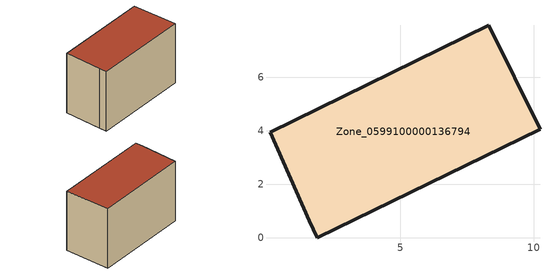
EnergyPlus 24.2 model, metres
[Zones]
Zone_0599100000136794
 floor ground (C_G): 1.9,0 1.59,0.63 0.12,3.95 8.31,7.95 10.23,4.06 z0
 wall outside (C_F): 10.23,4.06 8.31,7.95 0.12,3.95 1.59,0.63 1.9,0 10.23,4.06 z0:5.92
 roof outside (C_R): 1.59,0.63 1.9,0 10.23,4.06 8.31,7.95 0.12,3.95 z5.92
[BUILDING]
Pand.0599100000136794: North Axis=0; Terrain=City; Loads Convergence Tolerance Value=0.04; Temperature Convergence Tolerance Value=0.4; Solar Distribution=FullExterior; Maximum Number of Warmup Days=25; Minimum Number of Warmup Days=1
[Site:Location]
Rotterdam.The.Hague.AP_ZH_NLD Design_Conditions: Latitude=51.96; Longitude=4.45; Time Zone=1; Elevation=-4.5
[SITE:GROUNDTEMPERATURE:BUILDINGSURFACE]
18, 18, 18, 18, 18, 18, 18, 18, 18, 18, 18, 18
[MATERIAL] Thermal Absorptance=0.9; Solar Absorptance=0.7; Visible Absorptance=0.7
Name | Roughness | Thickness | Conductivity | Density | Specific Heat
G.TI.1946-1964 | MediumSmooth | 0.15 | 1 | 540 | 1210
F.TI.1946-1964 | Rough | 0.3 | 0.857143 | 1920 | 840
R.TI.1946-1964 | MediumRough | 0.2 | 0.277778 | 1500 | 1000
[CONSTRUCTION]
C_G: G.TI.1946-1964
C_F: F.TI.1946-1964
C_R: R.TI.1946-1964
[ZONE]
Zone_0599100000136794: Type=1; Multiplier=1; Ceiling Height=Autocalculate; Volume=Autocalculate; Floor Area=autocalculate; Part of Total Floor Area=Yes
[ZONEINFILTRATION:DESIGNFLOWRATE]
Infil_Zone_0599100000136794: Zone or ZoneList or Space or SpaceList=Zone_0599100000136794; Schedule=AlwaysOn; Design Flow Rate Calculation Method=Flow/Area; Flow Rate per Floor Area=0.003; Constant Term Coefficient=1; Temperature Term Coefficient=0; Velocity Term Coefficient=0; Velocity Squared Term Coefficient=0
[HVACTEMPLATE:ZONE:IDEALLOADSAIRSYSTEM]
Zone_0599100000136794: Maximum Heating Supply Air Temperature=50; Minimum Cooling Supply Air Temperature=13; Maximum Heating Supply Air Humidity Ratio=0.0156; Minimum Cooling Supply Air Humidity Ratio=0.0077; Heating Limit=NoLimit; Cooling Limit=NoLimit; Dehumidification Control Type=ConstantSensibleHeatRatio; Cooling Sensible Heat Ratio=0.7; Dehumidification Setpoint=60; Humidification Control Type=None; Humidification Setpoint=30; Outdoor Air Method=None; Outdoor Air Flow Rate per Person=0.00944; Outdoor Air Flow Rate per Zone Floor Area=0; Outdoor Air Flow Rate per Zone=0; Demand Controlled Ventilation Type=None; Outdoor Air Economizer Type=NoEconomizer; Heat Recovery Type=None; Sensible Heat Recovery Effectiveness=0.7; Latent Heat Recovery Effectiveness=0.65
[ZONECONTROL:THERMOSTAT]
ThermostatControl_Zone_0599100000136794: Zone or ZoneList=Zone_0599100000136794; Control Type Schedule=DualSetpointControlType; Control 1=Thermostat_Zone_0599100000136794; Temperature Difference Between Cutout And Setpoint=0
[THERMOSTATSETPOINT:DUALSETPOINT]
Thermostat_Zone_0599100000136794: Heating Setpoint Temperature Schedule=HeatingSetpoint_Zone_0599100000136794; Cooling Setpoint Temperature Schedule=CoolingSetpoint_Zone_0599100000136794
[SCHEDULE:COMPACT]
HeatingSetpoint_Zone_0599100000136794: Through: 12/31, For: AllDays, Until: 24:00, 21
CoolingSetpoint_Zone_0599100000136794: Through: 12/31, For: AllDays, Until: 24:00, 24
DualSetpointControlType: Through: 12/31, For: AllDays, Until: 24:00, 4
AlwaysOn: Through: 12/31, For: AllDays, Until: 24:00, 1
